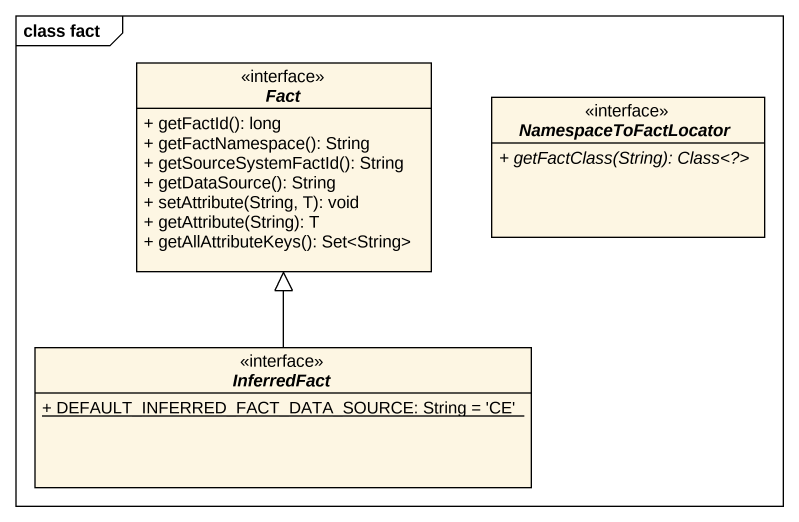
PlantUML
@startuml
mainframe class fact
hide circle
hide empty members
skinparam classAttributeIconSize 0
interface Fact <<interface>> {
  + getFactId(): long
  + getFactNamespace(): String
  + getSourceSystemFactId(): String
  + getDataSource(): String
  + setAttribute(String, T): void
  + getAttribute(String): T
  + getAllAttributeKeys(): Set<String>
}
interface NamespaceToFactLocator <<interface>> {
  {abstract} + getFactClass(String): Class<?>
}
interface InferredFact <<interface>> {
  {static} + DEFAULT_INFERRED_FACT_DATA_SOURCE: String = 'CE'
}
InferredFact -up-|> Fact
@enduml
